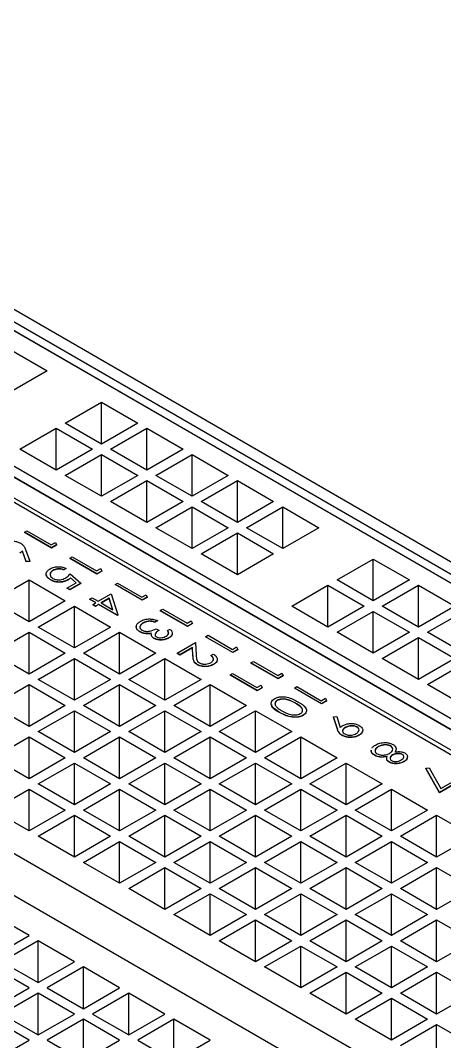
# Model space of a CAD drawing. Header units: millimetres. Extents: x 45 to 155, y 46 to 185.
# Drawn here: x 104.44 to 107.76, y 163.44 to 171.42 of the extents above; entities that cross this region are included whole.
import ezdxf

# ---------------------------------------------------------------- set-up
doc = ezdxf.new("R2010")
doc.units = ezdxf.units.MM

msp = doc.modelspace()

# ---------------------------------------------------------------- linework, layer by layer
at = {"color": 7, "linetype": 'Continuous', "lineweight": 25}
for p, q in [((112.1205, 164.6964), (100.4815, 171.4154)), ((100.9058, 171.0088), (111.2295, 165.049)), ((100.9058, 171.0072), (111.2295, 165.0474)), ((111.2861, 165.0817), (100.9623, 171.0415)), ((99.1804, 170.6643), (110.8194, 163.9453)), ((110.8477, 163.9616), (99.2087, 170.6806)), ((99.9158, 170.4373), (110.2396, 164.4776)), ((99.9158, 170.4357), (110.2396, 164.4759)), ((110.3103, 164.5184), (99.9865, 170.4782)), ((108.4435, 162.5737), (96.8045, 169.2927)), ((96.5217, 169.1295), (108.1607, 162.4104)), ((104.3706, 168.8437), (104.6534, 168.6804)), ((104.6534, 168.6804), (104.3706, 168.5171)), ((104.7949, 168.2722), (105.0777, 168.4355)), ((105.0777, 168.4355), (105.3605, 168.2722)), ((105.0777, 168.1089), (105.0777, 168.4355)), ((105.0777, 168.1089), (104.7949, 168.2722)), ((105.3605, 168.2722), (105.0777, 168.1089)), ((104.4413, 168.0681), (104.7241, 168.2314)), ((104.7241, 168.2314), (105.007, 168.0681)), ((104.7241, 167.9048), (104.7241, 168.2314)), ((105.1484, 168.0681), (105.4313, 168.2314)), ((105.4313, 168.2314), (105.7141, 168.0681)), ((105.4313, 167.9048), (105.4313, 168.2314)), ((104.7241, 167.9048), (104.4413, 168.0681)), ((105.007, 168.0681), (104.7241, 167.9048)), ((105.4313, 167.9048), (105.1484, 168.0681)), ((105.7141, 168.0681), (105.4313, 167.9048)), ((104.7949, 167.864), (105.0777, 168.0273)), ((105.0777, 168.0273), (105.3605, 167.864)), ((105.0777, 167.7007), (105.0777, 168.0273)), ((105.502, 167.864), (105.7848, 168.0273)), ((105.7848, 168.0273), (106.0676, 167.864)), ((105.7848, 167.7007), (105.7848, 168.0273)), ((105.0777, 167.7007), (104.7949, 167.864)), ((105.3605, 167.864), (105.0777, 167.7007)), ((105.1484, 167.6599), (105.4313, 167.8232)), ((105.4313, 167.8232), (105.7141, 167.6599)), ((105.4313, 167.4966), (105.4313, 167.8232)), ((105.7848, 167.7007), (105.502, 167.864)), ((106.0676, 167.864), (105.7848, 167.7007)), ((105.8555, 167.6599), (106.1384, 167.8232)), ((106.1384, 167.8232), (106.4212, 167.6599)), ((106.1384, 167.4966), (106.1384, 167.8232)), ((105.4313, 167.4966), (105.1484, 167.6599)), ((105.7141, 167.6599), (105.4313, 167.4966)), ((106.1384, 167.4966), (105.8555, 167.6599)), ((106.4212, 167.6599), (106.1384, 167.4966)), ((105.502, 167.4558), (105.7848, 167.6191)), ((105.7848, 167.6191), (106.0676, 167.4558)), ((105.7848, 167.2925), (105.7848, 167.6191)), ((106.2091, 167.4558), (106.4919, 167.6191)), ((106.4919, 167.6191), (106.7748, 167.4558)), ((106.4919, 167.2925), (106.4919, 167.6191)), ((104.4761, 167.421), (104.4951, 167.432)), ((104.4761, 167.421), (104.4761, 167.4194)), ((104.6882, 167.2986), (104.4761, 167.421)), ((104.6882, 167.2969), (104.4761, 167.4194)), ((104.4951, 167.432), (104.6855, 167.3221)), ((105.7848, 167.2925), (105.502, 167.4558)), ((106.0676, 167.4558), (105.7848, 167.2925)), ((105.8555, 167.2517), (106.1384, 167.415)), ((106.1384, 167.415), (106.4212, 167.2517)), ((106.1384, 167.0884), (106.1384, 167.415)), ((106.4919, 167.2925), (106.2091, 167.4558)), ((106.7748, 167.4558), (106.4919, 167.2925)), ((104.6855, 167.3221), (104.7182, 167.341)), ((104.7275, 167.3212), (104.6882, 167.2986)), ((104.7275, 167.3196), (104.6882, 167.2969)), ((104.7182, 167.341), (104.7275, 167.3212)), ((104.7275, 167.3212), (104.7275, 167.3196)), ((104.4907, 167.1916), (104.4611, 167.2734)), ((104.4611, 167.2734), (104.4611, 167.2718)), ((104.4907, 167.1899), (104.4611, 167.2718)), ((104.4834, 167.2858), (104.5169, 167.1934)), ((104.6882, 167.2986), (104.6882, 167.2969)), ((106.1384, 167.0884), (105.8555, 167.2517)), ((106.4212, 167.2517), (106.1384, 167.0884)), ((104.5169, 167.1934), (104.4907, 167.1916)), ((104.5169, 167.1917), (104.4907, 167.1899)), ((104.4907, 167.1916), (104.4907, 167.1899)), ((104.5169, 167.1934), (104.5169, 167.1917)), ((104.8297, 167.2169), (104.8487, 167.2279)), ((105.0418, 167.0945), (104.8297, 167.2169)), ((104.8297, 167.2169), (104.8297, 167.2153)), ((105.0418, 167.0928), (104.8297, 167.2153)), ((104.8487, 167.2279), (105.0391, 167.118)), ((106.9162, 167.0476), (107.199, 167.2109)), ((107.199, 167.2109), (107.4819, 167.0476)), ((107.199, 166.8843), (107.199, 167.2109)), ((104.6986, 167.1224), (104.6986, 167.1208)), ((104.8025, 167.1384), (104.7834, 167.1274)), ((104.8025, 167.1368), (104.7834, 167.1258)), ((104.7834, 167.1274), (104.7834, 167.1258)), ((104.8025, 167.1384), (104.8025, 167.1368)), ((104.8324, 167.096), (104.9167, 167.0222)), ((105.0391, 167.118), (105.0717, 167.1369)), ((105.081, 167.1171), (105.0418, 167.0945)), ((105.081, 167.1155), (105.0418, 167.0928)), ((105.0418, 167.0945), (105.0418, 167.0928)), ((105.0717, 167.1369), (105.081, 167.1171)), ((105.081, 167.1171), (105.081, 167.1155)), ((104.2292, 166.8843), (104.512, 167.0476)), ((104.512, 167.0476), (104.7949, 166.8843)), ((104.512, 166.7211), (104.512, 167.0476)), ((104.6787, 167.0497), (104.6787, 167.0481)), ((104.8079, 166.9846), (104.8801, 167.0262)), ((104.8148, 167.0482), (104.8148, 167.0466)), ((104.9167, 167.0222), (104.8297, 166.972)), ((104.9167, 167.0206), (104.8297, 166.9704)), ((104.8801, 167.0262), (104.8357, 167.065)), ((104.8357, 167.065), (104.8357, 167.0634)), ((104.8789, 167.0256), (104.8357, 167.0634)), ((104.9167, 167.0222), (104.9167, 167.0206)), ((105.1832, 167.0128), (105.2023, 167.0238)), ((105.1832, 167.0128), (105.1832, 167.0112)), ((105.3954, 166.8904), (105.1832, 167.0128)), ((105.3954, 166.8887), (105.1832, 167.0112)), ((105.2023, 167.0238), (105.3926, 166.9139)), ((106.5626, 166.8435), (106.8455, 167.0068)), ((106.8455, 167.0068), (107.1283, 166.8435)), ((106.8455, 166.6802), (106.8455, 167.0068)), ((107.199, 166.8843), (106.9162, 167.0476)), ((107.4819, 167.0476), (107.199, 166.8843)), ((107.2697, 166.8435), (107.5526, 167.0068)), ((107.5526, 167.0068), (107.8354, 166.8435)), ((107.5526, 166.6802), (107.5526, 167.0068)), ((104.8297, 166.972), (104.8079, 166.9846)), ((104.8079, 166.9846), (104.8079, 166.9829)), ((104.8297, 166.9704), (104.8079, 166.9829)), ((104.8297, 166.972), (104.8297, 166.9704)), ((105.0527, 166.8809), (105.1533, 166.939)), ((105.1533, 166.939), (105.2061, 166.7748)), ((105.3926, 166.9139), (105.4253, 166.9328)), ((105.4346, 166.913), (105.3954, 166.8904)), ((105.4253, 166.9328), (105.4346, 166.913)), ((105.4346, 166.913), (105.4346, 166.9114)), ((104.512, 166.7211), (104.2292, 166.8843)), ((104.7949, 166.8843), (104.512, 166.7211)), ((104.5827, 166.6802), (104.8656, 166.8435)), ((104.8656, 166.8435), (105.1484, 166.6802)), ((104.8656, 166.5169), (104.8656, 166.8435)), ((104.9847, 166.8982), (105.0037, 166.9092)), ((105.0336, 166.87), (104.9847, 166.8982)), ((104.9847, 166.8982), (104.9847, 166.8966)), ((105.0322, 166.8691), (104.9847, 166.8966)), ((105.0037, 166.9092), (105.0527, 166.8809)), ((105.0092, 166.8558), (105.0336, 166.87)), ((105.0309, 166.8433), (105.0092, 166.8558)), ((105.0092, 166.8558), (105.0092, 166.8542)), ((105.0309, 166.8416), (105.0092, 166.8542)), ((105.0554, 166.8574), (105.0309, 166.8433)), ((105.0554, 166.8558), (105.0309, 166.8416)), ((105.0309, 166.8433), (105.0309, 166.8416)), ((105.2023, 166.7726), (105.0554, 166.8574)), ((105.0554, 166.8574), (105.0554, 166.8558)), ((105.2023, 166.771), (105.0554, 166.8558)), ((105.1377, 166.9049), (105.0744, 166.8684)), ((105.0744, 166.8684), (105.1666, 166.8152)), ((105.1377, 166.9033), (105.0758, 166.8676)), ((105.1666, 166.8152), (105.1377, 166.9049)), ((105.1377, 166.9049), (105.1377, 166.9033)), ((105.1659, 166.8156), (105.1377, 166.9033)), ((105.4346, 166.9114), (105.3954, 166.8887)), ((105.3954, 166.8904), (105.3954, 166.8887)), ((106.8455, 166.6802), (106.5626, 166.8435)), ((107.1283, 166.8435), (106.8455, 166.6802)), ((107.5526, 166.6802), (107.2697, 166.8435)), ((107.8354, 166.8435), (107.5526, 166.6802)), ((105.2061, 166.7748), (105.2023, 166.7726)), ((105.2061, 166.7732), (105.2023, 166.771)), ((105.2023, 166.7726), (105.2023, 166.771)), ((105.2061, 166.7748), (105.2061, 166.7732)), ((105.5368, 166.8087), (105.5558, 166.8197)), ((105.5368, 166.8087), (105.5368, 166.8071)), ((105.7489, 166.6863), (105.5368, 166.8087)), ((105.7489, 166.6846), (105.5368, 166.8071)), ((105.5558, 166.8197), (105.7462, 166.7098)), ((106.9162, 166.6394), (107.199, 166.8027)), ((107.199, 166.8027), (107.4819, 166.6394)), ((107.199, 166.4761), (107.199, 166.8027)), ((107.6233, 166.6394), (107.9061, 166.8027)), ((104.8656, 166.5169), (104.5827, 166.6802)), ((105.1484, 166.6802), (104.8656, 166.5169)), ((105.4031, 166.7127), (105.4031, 166.7111)), ((105.45, 166.7266), (105.45, 166.7249)), ((105.515, 166.7302), (105.496, 166.7192)), ((105.515, 166.7286), (105.496, 166.7176)), ((105.496, 166.7192), (105.496, 166.7176)), ((105.515, 166.7302), (105.515, 166.7286)), ((105.7462, 166.7098), (105.7788, 166.7287)), ((105.7881, 166.7089), (105.7489, 166.6863)), ((105.7881, 166.7073), (105.7489, 166.6846)), ((105.7489, 166.6863), (105.7489, 166.6846)), ((105.7788, 166.7287), (105.7881, 166.7089)), ((105.7881, 166.7089), (105.7881, 166.7073)), ((104.2292, 166.4761), (104.512, 166.6394)), ((104.512, 166.6394), (104.7949, 166.4761)), ((104.512, 166.3128), (104.512, 166.6394)), ((104.9363, 166.4761), (105.2191, 166.6394)), ((105.2191, 166.6394), (105.502, 166.4761)), ((105.2191, 166.3128), (105.2191, 166.6394)), ((105.3768, 166.6436), (105.3768, 166.642)), ((105.4271, 166.6292), (105.4271, 166.6275)), ((105.5041, 166.6674), (105.5259, 166.6549)), ((105.5259, 166.6549), (105.5259, 166.6532)), ((105.5939, 166.6533), (105.6129, 166.6643)), ((105.5939, 166.6533), (105.5939, 166.6517)), ((105.6042, 166.5964), (105.6042, 166.5948)), ((105.8903, 166.6046), (105.9094, 166.6156)), ((106.1025, 166.4822), (105.8903, 166.6046)), ((105.8903, 166.6046), (105.8903, 166.603)), ((106.1025, 166.4805), (105.8903, 166.603)), ((105.9094, 166.6156), (106.0997, 166.5057)), ((107.199, 166.4761), (106.9162, 166.6394)), ((107.4819, 166.6394), (107.199, 166.4761)), ((107.2697, 166.4353), (107.5526, 166.5986)), ((107.5526, 166.5986), (107.8354, 166.4353)), ((107.5526, 166.272), (107.5526, 166.5986)), ((107.9061, 166.4761), (107.6233, 166.6394)), ((105.4871, 166.5925), (105.4871, 166.5908)), ((105.6673, 166.4759), (105.8115, 166.5591)), ((105.7878, 166.5203), (105.6891, 166.4633)), ((105.7878, 166.5187), (105.6891, 166.4617)), ((105.7914, 166.457), (105.7878, 166.5203)), ((105.7878, 166.5203), (105.7878, 166.5187)), ((105.7914, 166.4553), (105.7878, 166.5187)), ((105.8115, 166.5591), (105.817, 166.4609)), ((106.0997, 166.5057), (106.1324, 166.5245)), ((106.1324, 166.5245), (106.1417, 166.5048)), ((104.512, 166.3128), (104.2292, 166.4761)), ((104.7949, 166.4761), (104.512, 166.3128)), ((104.5827, 166.272), (104.8656, 166.4353)), ((104.8656, 166.4353), (105.1484, 166.272)), ((104.8656, 166.1087), (104.8656, 166.4353)), ((105.2191, 166.3128), (104.9363, 166.4761)), ((105.502, 166.4761), (105.2191, 166.3128)), ((105.2898, 166.272), (105.5727, 166.4353)), ((105.5727, 166.4353), (105.8555, 166.272)), ((105.5727, 166.1087), (105.5727, 166.4353)), ((105.6891, 166.4633), (105.6673, 166.4759)), ((105.6673, 166.4759), (105.6673, 166.4742)), ((105.6891, 166.4617), (105.6673, 166.4742)), ((105.6891, 166.4633), (105.6891, 166.4617)), ((105.7914, 166.457), (105.7914, 166.4553)), ((105.9311, 166.4586), (105.9502, 166.4696)), ((105.9311, 166.4586), (105.9311, 166.457)), ((106.1417, 166.5048), (106.1025, 166.4822)), ((106.1417, 166.5032), (106.1025, 166.4805)), ((106.1025, 166.4822), (106.1025, 166.4805)), ((106.1417, 166.5048), (106.1417, 166.5032)), ((107.5526, 166.272), (107.2697, 166.4353)), ((107.8354, 166.4353), (107.5526, 166.272)), ((105.8245, 166.3883), (105.8245, 166.3866)), ((105.9517, 166.3888), (105.9517, 166.3872)), ((106.2439, 166.4005), (106.2629, 166.4115)), ((106.2439, 166.4005), (106.2439, 166.3989)), ((106.456, 166.2781), (106.2439, 166.4005)), ((106.456, 166.2764), (106.2439, 166.3989)), ((106.2629, 166.4115), (106.4533, 166.3016)), ((107.6233, 166.2312), (107.9061, 166.3945)), ((106.0807, 166.3063), (106.0997, 166.3173)), ((106.2928, 166.1839), (106.0807, 166.3063)), ((106.0807, 166.3063), (106.0807, 166.3047)), ((106.2928, 166.1822), (106.0807, 166.3047)), ((106.0997, 166.3173), (106.2901, 166.2074)), ((106.4533, 166.3016), (106.4859, 166.3204)), ((106.4952, 166.3007), (106.456, 166.2781)), ((106.4952, 166.2991), (106.456, 166.2764)), ((106.456, 166.2781), (106.456, 166.2764)), ((106.4859, 166.3204), (106.4952, 166.3007)), ((106.4952, 166.3007), (106.4952, 166.2991)), ((104.2292, 166.0679), (104.512, 166.2312)), ((104.512, 166.2312), (104.7949, 166.0679)), ((104.512, 165.9046), (104.512, 166.2312)), ((104.8656, 166.1087), (104.5827, 166.272)), ((105.1484, 166.272), (104.8656, 166.1087)), ((104.9363, 166.0679), (105.2191, 166.2312)), ((105.2191, 166.2312), (105.502, 166.0679)), ((105.2191, 165.9046), (105.2191, 166.2312)), ((105.5727, 166.1087), (105.2898, 166.272)), ((105.8555, 166.272), (105.5727, 166.1087)), ((105.6434, 166.0679), (105.9262, 166.2312)), ((105.9262, 166.2312), (106.2091, 166.0679)), ((105.9262, 165.9046), (105.9262, 166.2312)), ((106.2901, 166.2074), (106.3227, 166.2262)), ((106.3321, 166.2065), (106.2928, 166.1839)), ((106.3321, 166.2049), (106.2928, 166.1822)), ((106.3227, 166.2262), (106.3321, 166.2065)), ((106.3321, 166.2065), (106.3321, 166.2049)), ((106.5838, 166.2043), (106.6029, 166.2153)), ((106.796, 166.0818), (106.5838, 166.2043)), ((106.5838, 166.2043), (106.5838, 166.2026)), ((106.796, 166.0802), (106.5838, 166.2026)), ((106.6029, 166.2153), (106.7932, 166.1054)), ((107.9061, 166.0679), (107.6233, 166.2312)), ((106.2928, 166.1839), (106.2928, 166.1822)), ((106.7932, 166.1054), (106.8259, 166.1242)), ((106.8259, 166.1242), (106.8352, 166.1044)), ((104.512, 165.9046), (104.2292, 166.0679)), ((104.7949, 166.0679), (104.512, 165.9046)), ((105.2191, 165.9046), (104.9363, 166.0679)), ((105.502, 166.0679), (105.2191, 165.9046)), ((105.9262, 165.9046), (105.6434, 166.0679)), ((106.2091, 166.0679), (105.9262, 165.9046)), ((106.4497, 166.108), (106.4497, 166.1064)), ((106.592, 166.0865), (106.592, 166.0849)), ((106.8352, 166.1044), (106.796, 166.0818)), ((106.8352, 166.1028), (106.796, 166.0802)), ((106.796, 166.0818), (106.796, 166.0802)), ((106.8352, 166.1044), (106.8352, 166.1028)), ((104.5827, 165.8638), (104.8656, 166.0271)), ((104.8656, 166.0271), (105.1484, 165.8638)), ((104.8656, 165.7005), (104.8656, 166.0271)), ((105.2898, 165.8638), (105.5727, 166.0271)), ((105.5727, 166.0271), (105.8555, 165.8638)), ((105.5727, 165.7005), (105.5727, 166.0271)), ((105.9969, 165.8638), (106.2798, 166.0271)), ((106.2798, 166.0271), (106.5626, 165.8638)), ((106.2798, 165.7005), (106.2798, 166.0271)), ((106.4668, 166.0143), (106.4668, 166.0127)), ((106.6516, 165.9922), (106.6516, 165.9906)), ((106.8884, 165.9782), (106.9142, 165.9809)), ((106.9186, 165.8853), (106.8884, 165.9782)), ((106.8884, 165.9782), (106.8884, 165.9765)), ((106.9186, 165.8837), (106.8884, 165.9765)), ((106.9142, 165.9809), (106.9415, 165.897)), ((106.9186, 165.8853), (106.9186, 165.8837)), ((106.9804, 165.8962), (106.9804, 165.8946)), ((107.072, 165.9005), (107.072, 165.8988)), ((104.2292, 165.6597), (104.512, 165.823)), ((104.512, 165.823), (104.7949, 165.6597)), ((104.512, 165.4964), (104.512, 165.823)), ((104.8656, 165.7005), (104.5827, 165.8638)), ((105.1484, 165.8638), (104.8656, 165.7005)), ((104.9363, 165.6597), (105.2191, 165.823)), ((105.2191, 165.823), (105.502, 165.6597)), ((105.2191, 165.4964), (105.2191, 165.823)), ((105.5727, 165.7005), (105.2898, 165.8638)), ((105.8555, 165.8638), (105.5727, 165.7005)), ((105.6434, 165.6597), (105.9262, 165.823)), ((105.9262, 165.823), (106.2091, 165.6597)), ((105.9262, 165.4964), (105.9262, 165.823)), ((106.2798, 165.7005), (105.9969, 165.8638)), ((106.5626, 165.8638), (106.2798, 165.7005)), ((106.3505, 165.6597), (106.6333, 165.823)), ((106.6333, 165.823), (106.9162, 165.6597)), ((106.6333, 165.4964), (106.6333, 165.823)), ((106.9565, 165.8353), (106.9565, 165.8336)), ((107.0874, 165.8356), (107.0874, 165.8339)), ((107.1834, 165.7134), (107.1864, 165.7219)), ((107.238, 165.7467), (107.238, 165.745)), ((107.334, 165.7523), (107.334, 165.7507)), ((107.3756, 165.7235), (107.37, 165.7036)), ((104.512, 165.4964), (104.2292, 165.6597)), ((104.7949, 165.6597), (104.512, 165.4964)), ((105.2191, 165.4964), (104.9363, 165.6597)), ((105.502, 165.6597), (105.2191, 165.4964)), ((105.9262, 165.4964), (105.6434, 165.6597)), ((106.2091, 165.6597), (105.9262, 165.4964)), ((106.6333, 165.4964), (106.3505, 165.6597)), ((106.9162, 165.6597), (106.6333, 165.4964)), ((107.1834, 165.7134), (107.1834, 165.7118)), ((107.2113, 165.6788), (107.2113, 165.6771)), ((107.3487, 165.6818), (107.3487, 165.6802)), ((107.4266, 165.6864), (107.4266, 165.6847)), ((104.5827, 165.4556), (104.8656, 165.6189)), ((104.8656, 165.6189), (105.1484, 165.4556)), ((104.8656, 165.2923), (104.8656, 165.6189)), ((105.2898, 165.4556), (105.5727, 165.6189)), ((105.5727, 165.6189), (105.8555, 165.4556)), ((105.5727, 165.2923), (105.5727, 165.6189)), ((105.9969, 165.4556), (106.2798, 165.6189)), ((106.2798, 165.6189), (106.5626, 165.4556)), ((106.2798, 165.2923), (106.2798, 165.6189)), ((106.704, 165.4556), (106.9869, 165.6189)), ((106.9869, 165.6189), (107.2697, 165.4556)), ((106.9869, 165.2923), (106.9869, 165.6189)), ((107.3229, 165.6269), (107.3229, 165.6252)), ((107.4382, 165.6299), (107.4382, 165.6282)), ((107.6091, 165.5778), (107.6346, 165.5821)), ((107.6091, 165.5778), (107.6091, 165.5762)), ((107.7152, 165.3879), (107.6091, 165.5778)), ((107.7152, 165.3862), (107.6091, 165.5762)), ((107.6346, 165.5821), (107.7257, 165.419)), ((104.2292, 165.2515), (104.512, 165.4148)), ((104.512, 165.4148), (104.7949, 165.2515)), ((104.512, 165.0882), (104.512, 165.4148)), ((104.8656, 165.2923), (104.5827, 165.4556)), ((105.1484, 165.4556), (104.8656, 165.2923)), ((104.9363, 165.2515), (105.2191, 165.4148)), ((105.2191, 165.4148), (105.502, 165.2515)), ((105.2191, 165.0882), (105.2191, 165.4148)), ((105.5727, 165.2923), (105.2898, 165.4556)), ((105.8555, 165.4556), (105.5727, 165.2923)), ((105.6434, 165.2515), (105.9262, 165.4148)), ((105.9262, 165.4148), (106.2091, 165.2515)), ((105.9262, 165.0882), (105.9262, 165.4148)), ((106.2798, 165.2923), (105.9969, 165.4556)), ((106.5626, 165.4556), (106.2798, 165.2923)), ((106.3505, 165.2515), (106.6333, 165.4148)), ((106.6333, 165.4148), (106.9162, 165.2515)), ((106.6333, 165.0882), (106.6333, 165.4148)), ((106.9869, 165.2923), (106.704, 165.4556)), ((107.2697, 165.4556), (106.9869, 165.2923)), ((107.0576, 165.2515), (107.3404, 165.4148)), ((107.3404, 165.4148), (107.6233, 165.2515)), ((107.3404, 165.0882), (107.3404, 165.4148)), ((107.8457, 165.4632), (107.7152, 165.3879)), ((107.8457, 165.4616), (107.7152, 165.3862)), ((107.7257, 165.419), (107.824, 165.4758)), ((107.7152, 165.3879), (107.7152, 165.3862)), ((104.512, 165.0882), (104.2292, 165.2515)), ((104.7949, 165.2515), (104.512, 165.0882)), ((105.2191, 165.0882), (104.9363, 165.2515)), ((105.502, 165.2515), (105.2191, 165.0882)), ((105.9262, 165.0882), (105.6434, 165.2515)), ((106.2091, 165.2515), (105.9262, 165.0882)), ((106.6333, 165.0882), (106.3505, 165.2515)), ((106.9162, 165.2515), (106.6333, 165.0882)), ((107.3404, 165.0882), (107.0576, 165.2515)), ((107.6233, 165.2515), (107.3404, 165.0882)), ((104.5827, 165.0474), (104.8656, 165.2107)), ((104.8656, 165.2107), (105.1484, 165.0474)), ((104.8656, 164.8841), (104.8656, 165.2107)), ((105.2898, 165.0474), (105.5727, 165.2107)), ((105.5727, 165.2107), (105.8555, 165.0474)), ((105.5727, 164.8841), (105.5727, 165.2107)), ((105.9969, 165.0474), (106.2798, 165.2107)), ((106.2798, 165.2107), (106.5626, 165.0474)), ((106.2798, 164.8841), (106.2798, 165.2107)), ((106.704, 165.0474), (106.9869, 165.2107)), ((106.9869, 165.2107), (107.2697, 165.0474)), ((106.9869, 164.8841), (106.9869, 165.2107)), ((107.4111, 165.0474), (107.694, 165.2107)), ((107.694, 165.2107), (107.9768, 165.0474)), ((107.694, 164.8841), (107.694, 165.2107)), ((104.8656, 164.8841), (104.5827, 165.0474)), ((105.1484, 165.0474), (104.8656, 164.8841)), ((104.9363, 164.8433), (105.2191, 165.0066)), ((105.2191, 165.0066), (105.502, 164.8433)), ((105.2191, 164.68), (105.2191, 165.0066)), ((105.5727, 164.8841), (105.2898, 165.0474)), ((105.8555, 165.0474), (105.5727, 164.8841)), ((105.6434, 164.8433), (105.9262, 165.0066)), ((105.9262, 165.0066), (106.2091, 164.8433)), ((105.9262, 164.68), (105.9262, 165.0066)), ((106.2798, 164.8841), (105.9969, 165.0474)), ((106.5626, 165.0474), (106.2798, 164.8841)), ((106.3505, 164.8433), (106.6333, 165.0066)), ((106.6333, 165.0066), (106.9162, 164.8433)), ((106.6333, 164.68), (106.6333, 165.0066)), ((106.9869, 164.8841), (106.704, 165.0474)), ((107.2697, 165.0474), (106.9869, 164.8841)), ((107.0576, 164.8433), (107.3404, 165.0066)), ((107.3404, 165.0066), (107.6233, 164.8433)), ((107.3404, 164.68), (107.3404, 165.0066)), ((107.694, 164.8841), (107.4111, 165.0474)), ((107.9768, 165.0474), (107.694, 164.8841)), ((105.2191, 164.68), (104.9363, 164.8433)), ((105.502, 164.8433), (105.2191, 164.68)), ((105.9262, 164.68), (105.6434, 164.8433)), ((106.2091, 164.8433), (105.9262, 164.68)), ((106.6333, 164.68), (106.3505, 164.8433)), ((106.9162, 164.8433), (106.6333, 164.68)), ((107.3404, 164.68), (107.0576, 164.8433)), ((107.6233, 164.8433), (107.3404, 164.68)), ((105.2898, 164.6392), (105.5727, 164.8025)), ((105.5727, 164.8025), (105.8555, 164.6392)), ((105.5727, 164.4759), (105.5727, 164.8025)), ((105.9969, 164.6392), (106.2798, 164.8025)), ((106.2798, 164.8025), (106.5626, 164.6392)), ((106.2798, 164.4759), (106.2798, 164.8025)), ((106.704, 164.6392), (106.9869, 164.8025)), ((106.9869, 164.8025), (107.2697, 164.6392)), ((106.9869, 164.4759), (106.9869, 164.8025)), ((107.4111, 164.6392), (107.694, 164.8025)), ((107.694, 164.8025), (107.9768, 164.6392)), ((107.694, 164.4759), (107.694, 164.8025)), ((105.5727, 164.4759), (105.2898, 164.6392)), ((105.8555, 164.6392), (105.5727, 164.4759)), ((106.2798, 164.4759), (105.9969, 164.6392)), ((106.5626, 164.6392), (106.2798, 164.4759)), ((106.9869, 164.4759), (106.704, 164.6392)), ((107.2697, 164.6392), (106.9869, 164.4759)), ((107.694, 164.4759), (107.4111, 164.6392)), ((107.9768, 164.6392), (107.694, 164.4759)), ((105.6434, 164.4351), (105.9262, 164.5984)), ((105.9262, 164.5984), (106.2091, 164.4351)), ((105.9262, 164.2718), (105.9262, 164.5984)), ((106.3505, 164.4351), (106.6333, 164.5984)), ((106.6333, 164.5984), (106.9162, 164.4351)), ((106.6333, 164.2718), (106.6333, 164.5984)), ((107.0576, 164.4351), (107.3404, 164.5984)), ((107.3404, 164.5984), (107.6233, 164.4351)), ((107.3404, 164.2718), (107.3404, 164.5984)), ((104.512, 164.2718), (104.2292, 164.4351)), ((105.9262, 164.2718), (105.6434, 164.4351)), ((106.2091, 164.4351), (105.9262, 164.2718)), ((105.9969, 164.231), (106.2798, 164.3943)), ((106.2798, 164.3943), (106.5626, 164.231)), ((106.2798, 164.0677), (106.2798, 164.3943)), ((106.6333, 164.2718), (106.3505, 164.4351)), ((106.9162, 164.4351), (106.6333, 164.2718)), ((106.704, 164.231), (106.9869, 164.3943)), ((106.9869, 164.3943), (107.2697, 164.231)), ((106.9869, 164.0677), (106.9869, 164.3943)), ((107.3404, 164.2718), (107.0576, 164.4351)), ((107.6233, 164.4351), (107.3404, 164.2718)), ((107.4111, 164.231), (107.694, 164.3943)), ((107.694, 164.3943), (107.9768, 164.231)), ((107.694, 164.0677), (107.694, 164.3943)), ((104.2292, 164.1085), (104.512, 164.2718)), ((104.5827, 164.231), (104.2999, 164.0677)), ((104.8656, 164.0677), (104.5827, 164.231)), ((104.5827, 163.9044), (104.5827, 164.231)), ((106.2798, 164.0677), (105.9969, 164.231)), ((106.5626, 164.231), (106.2798, 164.0677)), ((106.9869, 164.0677), (106.704, 164.231)), ((107.2697, 164.231), (106.9869, 164.0677)), ((107.694, 164.0677), (107.4111, 164.231)), ((107.9768, 164.231), (107.694, 164.0677)), ((106.3505, 164.0269), (106.6333, 164.1902)), ((106.6333, 164.1902), (106.9162, 164.0269)), ((106.6333, 163.8636), (106.6333, 164.1902)), ((107.0576, 164.0269), (107.3404, 164.1902)), ((107.3404, 164.1902), (107.6233, 164.0269)), ((107.3404, 163.8636), (107.3404, 164.1902)), ((104.2999, 164.0677), (104.5827, 163.9044)), ((104.5827, 163.9044), (104.8656, 164.0677)), ((104.512, 163.8636), (104.2292, 164.0269)), ((104.9363, 164.0269), (104.6534, 163.8636)), ((105.2191, 163.8636), (104.9363, 164.0269)), ((104.9363, 163.7003), (104.9363, 164.0269)), ((106.6333, 163.8636), (106.3505, 164.0269)), ((106.9162, 164.0269), (106.6333, 163.8636)), ((106.704, 163.8228), (106.9869, 163.9861)), ((106.9869, 163.9861), (107.2697, 163.8228)), ((106.9869, 163.6595), (106.9869, 163.9861)), ((107.3404, 163.8636), (107.0576, 164.0269)), ((107.6233, 164.0269), (107.3404, 163.8636)), ((107.4111, 163.8228), (107.694, 163.9861)), ((107.694, 163.9861), (107.9768, 163.8228)), ((107.694, 163.6595), (107.694, 163.9861)), ((104.2292, 163.7003), (104.512, 163.8636)), ((104.5827, 163.8228), (104.2999, 163.6595)), ((104.8656, 163.6595), (104.5827, 163.8228)), ((104.5827, 163.4962), (104.5827, 163.8228)), ((104.6534, 163.8636), (104.9363, 163.7003)), ((104.9363, 163.7003), (105.2191, 163.8636)), ((105.2898, 163.8228), (105.007, 163.6595)), ((105.5727, 163.6595), (105.2898, 163.8228)), ((105.2898, 163.4962), (105.2898, 163.8228)), ((106.9869, 163.6595), (106.704, 163.8228)), ((107.2697, 163.8228), (106.9869, 163.6595)), ((107.694, 163.6595), (107.4111, 163.8228)), ((107.9768, 163.8228), (107.694, 163.6595)), ((107.0576, 163.6187), (107.3404, 163.782)), ((107.3404, 163.782), (107.6233, 163.6187)), ((107.3404, 163.4554), (107.3404, 163.782)), ((104.2999, 163.6595), (104.5827, 163.4962)), ((104.5827, 163.4962), (104.8656, 163.6595)), ((105.007, 163.6595), (105.2898, 163.4962)), ((105.2898, 163.4962), (105.5727, 163.6595)), ((104.512, 163.4554), (104.2292, 163.6187)), ((104.9363, 163.6187), (104.6534, 163.4554)), ((105.2191, 163.4554), (104.9363, 163.6187)), ((104.9363, 163.2921), (104.9363, 163.6187)), ((105.6434, 163.6187), (105.3605, 163.4554)), ((105.9262, 163.4554), (105.6434, 163.6187)), ((105.6434, 163.2921), (105.6434, 163.6187)), ((107.3404, 163.4554), (107.0576, 163.6187)), ((107.6233, 163.6187), (107.3404, 163.4554)), ((107.4111, 163.4146), (107.694, 163.5779)), ((107.694, 163.5779), (107.9768, 163.4146)), ((107.694, 163.2513), (107.694, 163.5779)), ((104.2292, 163.2921), (104.512, 163.4554)), ((104.6534, 163.4554), (104.9363, 163.2921)), ((104.9363, 163.2921), (105.2191, 163.4554)), ((105.3605, 163.4554), (105.6434, 163.2921)), ((105.6434, 163.2921), (105.9262, 163.4554))]:
    msp.add_line(p, q, dxfattribs=at)
for points, knots in [([(104.3167, 167.3353), (104.3273, 167.3401), (104.3486, 167.3497), (104.3872, 167.3521), (104.421, 167.3467), (104.4373, 167.339), (104.4455, 167.3351)], [0, 0, 0, 0, 0.279672, 0.559096, 0.779558, 1, 1, 1, 1]), ([(104.4455, 167.3351), (104.4523, 167.3303), (104.4636, 167.3223), (104.4731, 167.3091), (104.4791, 167.2976), (104.482, 167.2897), (104.4834, 167.2858)], [0, 0, 0, 0, 0.339326, 0.559448, 0.7797, 1, 1, 1, 1]), ([(104.4611, 167.2734), (104.4576, 167.2707), (104.4515, 167.2658), (104.4443, 167.2615), (104.4411, 167.2595)], [0, 0, 0, 0, 0.55991, 1, 1, 1, 1]), ([(104.4611, 167.2718), (104.4576, 167.269), (104.4515, 167.2642), (104.4443, 167.2598), (104.4411, 167.2579)], [0, 0, 0, 0, 0.55991, 1, 1, 1, 1]), ([(104.6787, 167.0497), (104.6689, 167.0568), (104.6494, 167.0709), (104.6429, 167.0967), (104.6539, 167.1195), (104.6699, 167.1302), (104.6779, 167.1356)], [0, 0, 0, 0, 0.279894, 0.559306, 0.779426, 1, 1, 1, 1]), ([(104.6787, 167.0481), (104.6682, 167.0551), (104.6517, 167.0661), (104.6497, 167.0804), (104.6491, 167.0856)], [0, 0, 0, 0, 0.635709, 1, 1, 1, 1]), ([(104.6986, 167.1224), (104.6916, 167.1173), (104.6775, 167.107), (104.6743, 167.0884), (104.6813, 167.072), (104.6928, 167.0642), (104.6985, 167.0603)], [0, 0, 0, 0, 0.279617, 0.559357, 0.779559, 1, 1, 1, 1]), ([(104.6779, 167.1356), (104.6879, 167.1403), (104.708, 167.1497), (104.7448, 167.1522), (104.7773, 167.1482), (104.7941, 167.1417), (104.8025, 167.1384)], [0, 0, 0, 0, 0.279632, 0.559041, 0.779372, 1, 1, 1, 1]), ([(104.6986, 167.1208), (104.691, 167.1157), (104.6794, 167.1079), (104.6785, 167.0978), (104.6781, 167.0942)], [0, 0, 0, 0, 0.647069, 1, 1, 1, 1]), ([(104.7834, 167.1274), (104.7758, 167.1299), (104.7606, 167.135), (104.7355, 167.1345), (104.7143, 167.13), (104.7038, 167.125), (104.6986, 167.1224)], [0, 0, 0, 0, 0.280006, 0.559203, 0.779604, 1, 1, 1, 1]), ([(104.7834, 167.1258), (104.7758, 167.1283), (104.7606, 167.1333), (104.7355, 167.1329), (104.7143, 167.1284), (104.7038, 167.1233), (104.6986, 167.1208)], [0, 0, 0, 0, 0.280006, 0.559203, 0.779604, 1, 1, 1, 1]), ([(104.7965, 167.0628), (104.8046, 167.0685), (104.819, 167.0787), (104.8283, 167.0907), (104.8324, 167.096)], [0, 0, 0, 0, 0.5594236, 1, 1, 1, 1]), ([(104.8148, 167.0482), (104.8036, 167.043), (104.7812, 167.0325), (104.7398, 167.0306), (104.7042, 167.0369), (104.6872, 167.0455), (104.6787, 167.0497)], [0, 0, 0, 0, 0.279686, 0.559005, 0.779285, 1, 1, 1, 1]), ([(104.8148, 167.0466), (104.8036, 167.0414), (104.7812, 167.0309), (104.7398, 167.029), (104.7042, 167.0353), (104.6872, 167.0438), (104.6787, 167.0481)], [0, 0, 0, 0, 0.279686, 0.559005, 0.779285, 1, 1, 1, 1]), ([(104.6985, 167.0603), (104.7067, 167.0565), (104.7229, 167.0489), (104.7531, 167.048), (104.7783, 167.0534), (104.7904, 167.0596), (104.7965, 167.0628)], [0, 0, 0, 0, 0.279577, 0.558669, 0.779074, 1, 1, 1, 1]), ([(104.8357, 167.065), (104.8324, 167.0616), (104.8264, 167.0556), (104.8184, 167.0505), (104.8148, 167.0482)], [0, 0, 0, 0, 0.560064, 1, 1, 1, 1]), ([(104.8357, 167.0634), (104.8324, 167.06), (104.8264, 167.054), (104.8184, 167.0488), (104.8148, 167.0466)], [0, 0, 0, 0, 0.560064, 1, 1, 1, 1]), ([(105.3768, 166.6436), (105.3679, 166.6505), (105.3501, 166.6643), (105.3471, 166.689), (105.359, 166.7102), (105.3741, 166.7204), (105.3817, 166.7255)], [0, 0, 0, 0, 0.279342, 0.558834, 0.779273, 1, 1, 1, 1]), ([(105.3768, 166.642), (105.3676, 166.6489), (105.3496, 166.6624), (105.35, 166.6794), (105.3503, 166.6877)], [0, 0, 0, 0, 0.51181, 1, 1, 1, 1]), ([(105.4031, 166.7111), (105.3964, 166.7066), (105.3831, 166.6976), (105.3755, 166.6835), (105.3781, 166.6758), (105.3787, 166.674)], [0, 0, 0, 0, 0.4321443, 0.8626909, 1, 1, 1, 1]), ([(105.4031, 166.7127), (105.3963, 166.7082), (105.3826, 166.6992), (105.3757, 166.6825), (105.3789, 166.6669), (105.389, 166.6594), (105.394, 166.6556)], [0, 0, 0, 0, 0.280589, 0.560141, 0.780308, 1, 1, 1, 1]), ([(105.3817, 166.7255), (105.3923, 166.7306), (105.4134, 166.7409), (105.4527, 166.7447), (105.4875, 166.74), (105.5058, 166.7335), (105.515, 166.7302)], [0, 0, 0, 0, 0.2798859, 0.5589785, 0.7792629, 1, 1, 1, 1]), ([(105.45, 166.7266), (105.4401, 166.7252), (105.4224, 166.7229), (105.409, 166.7158), (105.4031, 166.7127)], [0, 0, 0, 0, 0.558748, 1, 1, 1, 1]), ([(105.45, 166.7249), (105.4401, 166.7236), (105.4224, 166.7213), (105.409, 166.7142), (105.4031, 166.7111)], [0, 0, 0, 0, 0.558748, 1, 1, 1, 1]), ([(105.496, 166.7192), (105.4879, 166.7217), (105.4734, 166.726), (105.4572, 166.7264), (105.45, 166.7266)], [0, 0, 0, 0, 0.560694, 1, 1, 1, 1]), ([(105.496, 166.7176), (105.4879, 166.72), (105.4734, 166.7244), (105.4572, 166.7248), (105.45, 166.7249)], [0, 0, 0, 0, 0.560694, 1, 1, 1, 1]), ([(105.4271, 166.6292), (105.4166, 166.6306), (105.3977, 166.6331), (105.3832, 166.6404), (105.3768, 166.6436)], [0, 0, 0, 0, 0.55946, 1, 1, 1, 1]), ([(105.4271, 166.6275), (105.4166, 166.6289), (105.3977, 166.6314), (105.3832, 166.6387), (105.3768, 166.642)], [0, 0, 0, 0, 0.55946, 1, 1, 1, 1]), ([(105.394, 166.6556), (105.398, 166.6537), (105.406, 166.6498), (105.426, 166.6459), (105.464, 166.6467), (105.4881, 166.6591), (105.5041, 166.6674)], [0, 0, 0, 0, 0.125576, 0.251167, 0.500604, 1, 1, 1, 1]), ([(105.4682, 166.632), (105.4607, 166.6306), (105.4473, 166.6282), (105.4333, 166.6289), (105.4271, 166.6292)], [0, 0, 0, 0, 0.559795, 1, 1, 1, 1]), ([(105.4682, 166.6303), (105.4607, 166.629), (105.4473, 166.6265), (105.4333, 166.6272), (105.4271, 166.6275)], [0, 0, 0, 0, 0.559795, 1, 1, 1, 1]), ([(105.4871, 166.5925), (105.4826, 166.5955), (105.4735, 166.6016), (105.4659, 166.6129), (105.4673, 166.6206), (105.4679, 166.6244)], [0, 0, 0, 0, 0.341174, 0.682075, 1, 1, 1, 1]), ([(105.4871, 166.5908), (105.4826, 166.5939), (105.4737, 166.5999), (105.4667, 166.6092), (105.4674, 166.6149), (105.4676, 166.6165)], [0, 0, 0, 0, 0.414927, 0.829523, 1, 1, 1, 1]), ([(105.6042, 166.5964), (105.5947, 166.592), (105.5756, 166.5832), (105.5415, 166.5792), (105.5099, 166.5823), (105.4947, 166.5891), (105.4871, 166.5925)], [0, 0, 0, 0, 0.280085, 0.559868, 0.780099, 1, 1, 1, 1]), ([(105.6042, 166.5948), (105.5947, 166.5904), (105.5756, 166.5815), (105.5415, 166.5775), (105.5099, 166.5807), (105.4947, 166.5875), (105.4871, 166.5908)], [0, 0, 0, 0, 0.280085, 0.559868, 0.780099, 1, 1, 1, 1]), ([(105.5259, 166.6549), (105.515, 166.6473), (105.4988, 166.636), (105.4935, 166.6186), (105.4981, 166.6091), (105.5035, 166.6053), (105.5062, 166.6034)], [0, 0, 0, 0, 0.499406, 0.748973, 0.87454, 1, 1, 1, 1]), ([(105.5259, 166.6532), (105.514, 166.6457), (105.4992, 166.6364), (105.4973, 166.6243), (105.4969, 166.6219)], [0, 0, 0, 0, 0.802103, 1, 1, 1, 1]), ([(105.5062, 166.6034), (105.5128, 166.6008), (105.5262, 166.5956), (105.5561, 166.5971), (105.5723, 166.6044), (105.5822, 166.6088)], [0, 0, 0, 0, 0.278884, 0.56004, 1, 1, 1, 1]), ([(105.5822, 166.6088), (105.5872, 166.6123), (105.5974, 166.6191), (105.6043, 166.6354), (105.5978, 166.6465), (105.5939, 166.6533)], [0, 0, 0, 0, 0.280622, 0.560395, 1, 1, 1, 1]), ([(105.6005, 166.6288), (105.6008, 166.6296), (105.6044, 166.6371), (105.5989, 166.6448), (105.5939, 166.6517)], [0, 0, 0, 0, 0.100156, 1, 1, 1, 1]), ([(105.6129, 166.6643), (105.6186, 166.6582), (105.63, 166.6459), (105.6319, 166.6262), (105.6226, 166.6089), (105.6103, 166.6006), (105.6042, 166.5964)], [0, 0, 0, 0, 0.280288, 0.55968, 0.779747, 1, 1, 1, 1]), ([(105.6283, 166.6361), (105.6293, 166.6318), (105.6315, 166.6221), (105.6224, 166.6072), (105.6102, 166.5989), (105.6042, 166.5948)], [0, 0, 0, 0, 0.284995, 0.642346, 1, 1, 1, 1]), ([(105.8245, 166.3883), (105.8156, 166.3949), (105.8009, 166.4058), (105.7951, 166.4249), (105.7924, 166.4408), (105.7917, 166.4516), (105.7914, 166.457)], [0, 0, 0, 0, 0.33837, 0.558748, 0.779361, 1, 1, 1, 1]), ([(105.8245, 166.3866), (105.8156, 166.3933), (105.8009, 166.4042), (105.7951, 166.4232), (105.7924, 166.4392), (105.7917, 166.45), (105.7914, 166.4553)], [0, 0, 0, 0, 0.33837, 0.558748, 0.779361, 1, 1, 1, 1]), ([(105.817, 166.4609), (105.8173, 166.4537), (105.8179, 166.4417), (105.8205, 166.4252), (105.8263, 166.4112), (105.8367, 166.4039), (105.8419, 166.4002)], [0, 0, 0, 0, 0.340561, 0.560884, 0.780595, 1, 1, 1, 1]), ([(105.9309, 166.402), (105.9374, 166.4066), (105.9504, 166.4158), (105.9535, 166.4329), (105.9457, 166.4475), (105.936, 166.4549), (105.9311, 166.4586)], [0, 0, 0, 0, 0.279729, 0.558969, 0.779193, 1, 1, 1, 1]), ([(105.9496, 166.4238), (105.9506, 166.4266), (105.9531, 166.434), (105.9454, 166.4459), (105.9359, 166.4533), (105.9311, 166.457)], [0, 0, 0, 0, 0.2370645, 0.618029, 1, 1, 1, 1]), ([(105.9502, 166.4696), (105.9592, 166.4629), (105.9774, 166.4496), (105.9828, 166.4256), (105.974, 166.4041), (105.9591, 166.3939), (105.9517, 166.3888)], [0, 0, 0, 0, 0.280033, 0.559551, 0.779669, 1, 1, 1, 1]), ([(105.9517, 166.3888), (105.9413, 166.3839), (105.9207, 166.374), (105.8824, 166.3718), (105.8487, 166.3766), (105.8326, 166.3844), (105.8245, 166.3883)], [0, 0, 0, 0, 0.27989, 0.559224, 0.779582, 1, 1, 1, 1]), ([(105.9517, 166.3872), (105.9413, 166.3823), (105.9207, 166.3724), (105.8824, 166.3702), (105.8487, 166.375), (105.8326, 166.3827), (105.8245, 166.3866)], [0, 0, 0, 0, 0.27989, 0.559224, 0.779582, 1, 1, 1, 1]), ([(105.8419, 166.4002), (105.8493, 166.397), (105.8643, 166.3904), (105.8911, 166.3899), (105.9142, 166.3937), (105.9254, 166.3992), (105.9309, 166.402)], [0, 0, 0, 0, 0.279151, 0.55896, 0.779341, 1, 1, 1, 1]), ([(105.9775, 166.4328), (105.9787, 166.4293), (105.9824, 166.4193), (105.9735, 166.4024), (105.959, 166.3923), (105.9517, 166.3872)], [0, 0, 0, 0, 0.213013, 0.606316, 1, 1, 1, 1]), ([(106.4668, 166.0143), (106.4425, 166.0297), (106.4061, 166.0528), (106.3998, 166.0897), (106.4114, 166.1092), (106.4229, 166.117), (106.4286, 166.1209)], [0, 0, 0, 0, 0.499403, 0.74877, 0.874383, 1, 1, 1, 1]), ([(106.4286, 166.1209), (106.4353, 166.1242), (106.4487, 166.1308), (106.4741, 166.1357), (106.5005, 166.1363), (106.552, 166.1292), (106.5847, 166.1116), (106.6109, 166.0976)], [0, 0, 0, 0, 0.125289, 0.250563, 0.375842, 0.501316, 1, 1, 1, 1]), ([(106.592, 166.0865), (106.572, 166.0979), (106.5421, 166.1149), (106.4928, 166.1198), (106.4658, 166.1155), (106.4551, 166.1105), (106.4497, 166.108)], [0, 0, 0, 0, 0.500306, 0.749093, 0.874601, 1, 1, 1, 1]), ([(106.592, 166.0849), (106.572, 166.0962), (106.5421, 166.1133), (106.4928, 166.1182), (106.4658, 166.1139), (106.4551, 166.1089), (106.4497, 166.1064)], [0, 0, 0, 0, 0.500306, 0.749093, 0.874601, 1, 1, 1, 1]), ([(106.4668, 166.0127), (106.4399, 166.0279), (106.4078, 166.0461), (106.4064, 166.0705), (106.4062, 166.0744)], [0, 0, 0, 0, 0.836674, 1, 1, 1, 1]), ([(106.4497, 166.108), (106.4447, 166.1042), (106.4345, 166.0967), (106.4287, 166.0794), (106.4361, 166.0678), (106.4406, 166.0607)], [0, 0, 0, 0, 0.2802572, 0.5607811, 1, 1, 1, 1]), ([(106.4497, 166.1064), (106.4444, 166.1026), (106.435, 166.096), (106.4333, 166.0875), (106.4325, 166.0838)], [0, 0, 0, 0, 0.565029, 1, 1, 1, 1]), ([(106.4406, 166.0607), (106.4477, 166.0535), (106.4604, 166.0406), (106.4781, 166.03), (106.4859, 166.0253)], [0, 0, 0, 0, 0.559599, 1, 1, 1, 1]), ([(106.6292, 166.0044), (106.6336, 166.0075), (106.6424, 166.0136), (106.6477, 166.0254), (106.6477, 166.0374), (106.6357, 166.0604), (106.6114, 166.0749), (106.592, 166.0865)], [0, 0, 0, 0, 0.1251416, 0.2504081, 0.3755369, 0.5008539, 1, 1, 1, 1]), ([(106.6467, 166.0353), (106.6467, 166.0354), (106.6467, 166.0395), (106.634, 166.0587), (106.6107, 166.0732), (106.592, 166.0849)], [0, 0, 0, 0, 0.005371, 0.204972, 1, 1, 1, 1]), ([(106.6109, 166.0976), (106.6354, 166.0825), (106.6661, 166.0636), (106.6782, 166.0338), (106.677, 166.0185), (106.6687, 166.0038), (106.6573, 165.9961), (106.6516, 165.9922)], [0, 0, 0, 0, 0.498691, 0.624167, 0.749473, 0.874745, 1, 1, 1, 1]), ([(106.6516, 165.9922), (106.6449, 165.9889), (106.6314, 165.9822), (106.5976, 165.9755), (106.5335, 165.9794), (106.4935, 166.0004), (106.4668, 166.0143)], [0, 0, 0, 0, 0.1256, 0.251197, 0.500581, 1, 1, 1, 1]), ([(106.6516, 165.9906), (106.6449, 165.9872), (106.6314, 165.9806), (106.5976, 165.9739), (106.5335, 165.9777), (106.4935, 165.9987), (106.4668, 166.0127)], [0, 0, 0, 0, 0.1256, 0.251197, 0.500581, 1, 1, 1, 1]), ([(106.4859, 166.0253), (106.5064, 166.0144), (106.5371, 165.998), (106.5861, 165.9926), (106.6131, 165.9969), (106.6239, 166.0019), (106.6292, 166.0044)], [0, 0, 0, 0, 0.500088, 0.749029, 0.874603, 1, 1, 1, 1]), ([(106.676, 166.019), (106.676, 166.0183), (106.6757, 166.0126), (106.6683, 166.0022), (106.6572, 165.9944), (106.6516, 165.9906)], [0, 0, 0, 0, 0.063591, 0.531828, 1, 1, 1, 1]), ([(106.9565, 165.8353), (106.9496, 165.8401), (106.9381, 165.8482), (106.9287, 165.8616), (106.9229, 165.8734), (106.9201, 165.8813), (106.9186, 165.8853)], [0, 0, 0, 0, 0.339327, 0.559469, 0.779721, 1, 1, 1, 1]), ([(106.9565, 165.8336), (106.9496, 165.8385), (106.9381, 165.8465), (106.9287, 165.86), (106.9229, 165.8717), (106.9201, 165.8797), (106.9186, 165.8837)], [0, 0, 0, 0, 0.339327, 0.559469, 0.779721, 1, 1, 1, 1]), ([(106.9415, 165.897), (106.9451, 165.8997), (106.9516, 165.9045), (106.9589, 165.9089), (106.9622, 165.9108)], [0, 0, 0, 0, 0.559944, 1, 1, 1, 1]), ([(106.9804, 165.8946), (106.9746, 165.8906), (106.9629, 165.8825), (106.9576, 165.8705), (106.9602, 165.8646), (106.9606, 165.8638)], [0, 0, 0, 0, 0.4651878, 0.9285358, 1, 1, 1, 1]), ([(106.9804, 165.8962), (106.9744, 165.8922), (106.9624, 165.884), (106.958, 165.8689), (106.9629, 165.8552), (106.9722, 165.8488), (106.9768, 165.8455)], [0, 0, 0, 0, 0.280319, 0.55953, 0.779753, 1, 1, 1, 1]), ([(106.9622, 165.9108), (106.9726, 165.9157), (106.9935, 165.9255), (107.0317, 165.9281), (107.0657, 165.9238), (107.0819, 165.916), (107.09, 165.9121)], [0, 0, 0, 0, 0.279813, 0.559503, 0.779642, 1, 1, 1, 1]), ([(107.072, 165.9005), (107.0642, 165.9037), (107.0485, 165.9103), (107.0207, 165.9096), (106.9974, 165.9048), (106.9861, 165.8991), (106.9804, 165.8962)], [0, 0, 0, 0, 0.278472, 0.558424, 0.779098, 1, 1, 1, 1]), ([(107.072, 165.8988), (107.0642, 165.9021), (107.0485, 165.9087), (107.0207, 165.908), (106.9974, 165.9032), (106.9861, 165.8975), (106.9804, 165.8946)], [0, 0, 0, 0, 0.278472, 0.558424, 0.779098, 1, 1, 1, 1]), ([(107.0667, 165.8487), (107.0726, 165.8529), (107.0846, 165.8613), (107.0893, 165.8764), (107.0859, 165.8905), (107.0766, 165.8971), (107.072, 165.9005)], [0, 0, 0, 0, 0.280107, 0.560039, 0.780121, 1, 1, 1, 1]), ([(107.0868, 165.88), (107.0863, 165.8828), (107.085, 165.89), (107.0769, 165.8955), (107.072, 165.8988)], [0, 0, 0, 0, 0.404469, 1, 1, 1, 1]), ([(107.09, 165.9121), (107.0986, 165.9057), (107.1159, 165.8931), (107.1184, 165.87), (107.1083, 165.8501), (107.0944, 165.8404), (107.0874, 165.8356)], [0, 0, 0, 0, 0.279538, 0.558851, 0.779452, 1, 1, 1, 1]), ([(107.0874, 165.8356), (107.0767, 165.8307), (107.0551, 165.8208), (107.0159, 165.8182), (106.9815, 165.8235), (106.9648, 165.8313), (106.9565, 165.8353)], [0, 0, 0, 0, 0.279746, 0.559181, 0.7796213, 1, 1, 1, 1]), ([(107.0874, 165.8339), (107.0767, 165.829), (107.0551, 165.8192), (107.0159, 165.8166), (106.9815, 165.8219), (106.9648, 165.8297), (106.9565, 165.8336)], [0, 0, 0, 0, 0.279746, 0.559181, 0.7796213, 1, 1, 1, 1]), ([(106.9768, 165.8455), (106.9844, 165.8423), (106.9997, 165.8358), (107.0269, 165.836), (107.0499, 165.8403), (107.0611, 165.8459), (107.0667, 165.8487)], [0, 0, 0, 0, 0.278727, 0.558528, 0.779171, 1, 1, 1, 1]), ([(107.1158, 165.868), (107.1158, 165.8676), (107.117, 165.8611), (107.1074, 165.8484), (107.0941, 165.8388), (107.0874, 165.8339)], [0, 0, 0, 0, 0.026722, 0.51342, 1, 1, 1, 1]), ([(107.1906, 165.7341), (107.1912, 165.7366), (107.1938, 165.7465), (107.2067, 165.7538), (107.2164, 165.7593)], [0, 0, 0, 0, 0.24396, 1, 1, 1, 1]), ([(107.238, 165.745), (107.2314, 165.7405), (107.2181, 165.7316), (107.2109, 165.7178), (107.2136, 165.7105), (107.2141, 165.7089)], [0, 0, 0, 0, 0.441156, 0.880309, 1, 1, 1, 1]), ([(107.238, 165.7467), (107.2312, 165.7421), (107.2176, 165.7331), (107.2111, 165.7166), (107.2149, 165.7011), (107.2249, 165.6937), (107.23, 165.69)], [0, 0, 0, 0, 0.280614, 0.559954, 0.780166, 1, 1, 1, 1]), ([(107.2164, 165.7593), (107.2274, 165.7649), (107.2491, 165.776), (107.2902, 165.7798), (107.327, 165.7752), (107.3448, 165.767), (107.3537, 165.763)], [0, 0, 0, 0, 0.2805544, 0.5592883, 0.7798253, 1, 1, 1, 1]), ([(107.334, 165.7523), (107.3258, 165.7557), (107.3092, 165.7625), (107.2709, 165.762), (107.2505, 165.7525), (107.238, 165.7467)], [0, 0, 0, 0, 0.279802, 0.56019, 1, 1, 1, 1]), ([(107.334, 165.7507), (107.3258, 165.7541), (107.3092, 165.7609), (107.2709, 165.7603), (107.2505, 165.7508), (107.238, 165.745)], [0, 0, 0, 0, 0.279802, 0.56019, 1, 1, 1, 1]), ([(107.3265, 165.6941), (107.3333, 165.6988), (107.347, 165.7081), (107.3526, 165.7251), (107.3494, 165.741), (107.3392, 165.7486), (107.334, 165.7523)], [0, 0, 0, 0, 0.280286, 0.56014, 0.78025, 1, 1, 1, 1]), ([(107.3497, 165.7302), (107.3493, 165.7332), (107.3482, 165.7409), (107.3394, 165.747), (107.334, 165.7507)], [0, 0, 0, 0, 0.381288, 1, 1, 1, 1]), ([(107.3537, 165.763), (107.3601, 165.7585), (107.3729, 165.7495), (107.3806, 165.7286), (107.374, 165.7141), (107.37, 165.7052)], [0, 0, 0, 0, 0.280006, 0.559913, 1, 1, 1, 1]), ([(107.2113, 165.6788), (107.2031, 165.6845), (107.1886, 165.6947), (107.185, 165.7077), (107.1834, 165.7134)], [0, 0, 0, 0, 0.5593849, 1, 1, 1, 1]), ([(107.2113, 165.6771), (107.2031, 165.6828), (107.1886, 165.693), (107.185, 165.706), (107.1834, 165.7118)], [0, 0, 0, 0, 0.5593849, 1, 1, 1, 1]), ([(107.3087, 165.6699), (107.2894, 165.6671), (107.2625, 165.6633), (107.2288, 165.6701), (107.2171, 165.6759), (107.2113, 165.6788)], [0, 0, 0, 0, 0.558308, 0.779106, 1, 1, 1, 1]), ([(107.3087, 165.6682), (107.2894, 165.6655), (107.2625, 165.6617), (107.2288, 165.6685), (107.2171, 165.6742), (107.2113, 165.6771)], [0, 0, 0, 0, 0.558308, 0.779106, 1, 1, 1, 1]), ([(107.23, 165.69), (107.2383, 165.6866), (107.2549, 165.6799), (107.2839, 165.6805), (107.3086, 165.6852), (107.3205, 165.6911), (107.3265, 165.6941)], [0, 0, 0, 0, 0.27834, 0.558527, 0.779155, 1, 1, 1, 1]), ([(107.3229, 165.6269), (107.3181, 165.6302), (107.3085, 165.6369), (107.3018, 165.6523), (107.3061, 165.6632), (107.3087, 165.6699)], [0, 0, 0, 0, 0.280139, 0.560217, 1, 1, 1, 1]), ([(107.3229, 165.6252), (107.3182, 165.6286), (107.3088, 165.6352), (107.303, 165.6461), (107.305, 165.6525), (107.3057, 165.6546)], [0, 0, 0, 0, 0.399382, 0.798677, 1, 1, 1, 1]), ([(107.3487, 165.6802), (107.3438, 165.6766), (107.334, 165.6695), (107.3285, 165.6588), (107.3306, 165.653), (107.331, 165.6517)], [0, 0, 0, 0, 0.437067, 0.873621, 1, 1, 1, 1]), ([(107.3487, 165.6818), (107.3437, 165.6783), (107.3337, 165.6711), (107.3286, 165.6582), (107.3316, 165.6462), (107.339, 165.6404), (107.3427, 165.6374)], [0, 0, 0, 0, 0.280237, 0.560145, 0.780435, 1, 1, 1, 1]), ([(107.3427, 165.6374), (107.3493, 165.6349), (107.3625, 165.6299), (107.3922, 165.6308), (107.4079, 165.6384), (107.4175, 165.643)], [0, 0, 0, 0, 0.279013, 0.559917, 1, 1, 1, 1]), ([(107.4266, 165.6864), (107.4198, 165.6889), (107.4061, 165.6941), (107.3828, 165.6929), (107.3632, 165.689), (107.3535, 165.6842), (107.3487, 165.6818)], [0, 0, 0, 0, 0.2777644, 0.5582944, 0.7790977, 1, 1, 1, 1]), ([(107.4266, 165.6847), (107.4198, 165.6873), (107.4061, 165.6924), (107.3828, 165.6913), (107.3632, 165.6874), (107.3535, 165.6826), (107.3487, 165.6802)], [0, 0, 0, 0, 0.2777644, 0.5582944, 0.7790977, 1, 1, 1, 1]), ([(107.37, 165.7052), (107.3855, 165.7072), (107.4131, 165.7106), (107.4359, 165.7013), (107.4459, 165.6972)], [0, 0, 0, 0, 0.560131, 1, 1, 1, 1]), ([(107.4175, 165.643), (107.4227, 165.6465), (107.4331, 165.6533), (107.4389, 165.6657), (107.4379, 165.6777), (107.4304, 165.6835), (107.4266, 165.6864)], [0, 0, 0, 0, 0.280651, 0.560566, 0.78062, 1, 1, 1, 1]), ([(107.4369, 165.6714), (107.4368, 165.6729), (107.4365, 165.6779), (107.4307, 165.6819), (107.4266, 165.6847)], [0, 0, 0, 0, 0.289821, 1, 1, 1, 1]), ([(107.4459, 165.6972), (107.4529, 165.6914), (107.4669, 165.6798), (107.467, 165.6596), (107.4568, 165.6424), (107.4444, 165.6341), (107.4382, 165.6299)], [0, 0, 0, 0, 0.278817, 0.558437, 0.779147, 1, 1, 1, 1]), ([(107.4638, 165.6708), (107.4648, 165.6661), (107.4667, 165.6559), (107.4565, 165.6408), (107.4443, 165.6324), (107.4382, 165.6282)], [0, 0, 0, 0, 0.3004762, 0.6501253, 1, 1, 1, 1]), ([(107.4382, 165.6299), (107.4288, 165.6255), (107.41, 165.6168), (107.3762, 165.6134), (107.3453, 165.6168), (107.3304, 165.6235), (107.3229, 165.6269)], [0, 0, 0, 0, 0.27995, 0.559673, 0.779961, 1, 1, 1, 1]), ([(107.4382, 165.6282), (107.4288, 165.6239), (107.41, 165.6152), (107.3762, 165.6118), (107.3453, 165.6152), (107.3304, 165.6219), (107.3229, 165.6252)], [0, 0, 0, 0, 0.27995, 0.559673, 0.779961, 1, 1, 1, 1])]:
    msp.add_open_spline(points, degree=3, knots=knots, dxfattribs=at)

doc.saveas('drawing.dxf')
